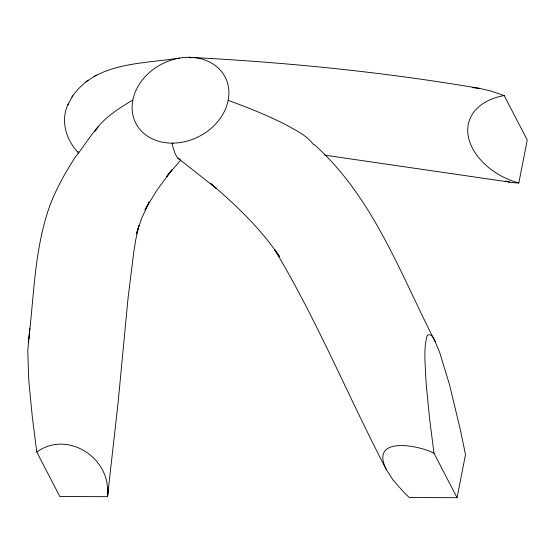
<?xml version="1.0" encoding="UTF-8"?>
<svg xmlns="http://www.w3.org/2000/svg" width="555" height="555" viewBox="0 0 555 555"><rect width="100%" height="100%" fill="white"/><g stroke="black" fill="none" stroke-linecap="round" stroke-linejoin="round"><path stroke-width="0.83" d="M29.824 328.095L27.799 350.302L28.555 376.193A204.358 64.914 -89.8 0 0 29.096 383.783L32.315 416.916L36.79 452.061L59.843 496.545L107.51 496.683L118.028 403.332L128.025 298.403L133.769 252.143L135.815 239.378L138.93 225.607L136.377 233.981L141.428 218.823L149.267 201.888L148.483 203.352M28.249 342.49L28.818 338.543C33.675 297.986 34.459 256.341 46.162 216.963C52.205 195.714 63.117 176.317 74.835 157.738C85.609 144.571 93.892 128.996 106.942 117.792C114.913 110.986 123.779 105.318 132.846 100.08M457.049 497.696L465.472 454.781A681.596 216.505 -89.8 0 0 460.053 428.564L449.529 384.74L439.955 353.306A173.195 55.014 -89.8 0 0 438.332 348.963C435.883 345.293 433.705 332.348 427.669 335.116A10.156 3.226 -89.8 0 0 426.857 336.649C423.493 349.907 425.338 363.844 425.754 377.344A204.358 64.914 -89.8 0 0 426.296 384.934L429.514 418.068L433.989 453.213L457.049 497.696L409.382 497.558A220.3 108.586 11.1 0 1 404.075 492.493L393.113 480.137L386.301 469.509C348.283 396.749 317.078 320.297 274.76 249.861L279.408 256.382C260.572 228.403 235.875 205.086 210.394 183.254L216.568 188.61L177.912 158.147M505.154 181.013A50.269 40.716 -27.4 0 0 518.828 182.963L527.25 140.04L504.19 95.557L490.141 90.763L479.222 88.342C383.179 71.928 286.214 62.285 188.936 57.304A43.234 13.736 -89.8 0 1 189.255 57.401M28.818 338.543L29.124 337.169M68.376 103.799C59.954 120.373 66.17 140.179 78.505 152.93M71.99 97.104C95.176 61.952 142.677 63.985 179.473 58.102M67.696 105.145L72.67 95.758M147.706 204.816L144.973 209.936L156.454 190.844L171.939 169.885M94.87 131.5L98.547 126.207M171.904 169.885L166.576 176.615L180.798 160M36.79 452.061C66.461 430.396 108.614 456.411 107.573 491.633A220.3 108.586 11.1 0 1 107.51 496.683A50.269 40.716 -27.4 0 0 108.225 487.914M94.003 76.548L96.376 75.071M85.734 81.862L88.099 80.385M504.19 95.557C496.031 96.979 487.998 99.872 481.282 104.791A204.358 64.914 -89.8 0 0 478.882 106.706C472.583 112.034 468.288 119.831 467.782 128.122A10.156 3.226 -89.8 0 0 467.719 131.098C467.927 139.666 471.507 147.831 476.467 154.699A173.195 55.014 -89.8 0 0 478.431 157.28C486.451 167.187 497.19 174.749 508.921 179.619A681.596 216.505 -89.8 0 0 518.828 182.956M472.791 87.669L479.222 88.342M324.564 155.143L509.691 182.109M228.174 100.358C247.412 107.406 266.525 114.934 284.819 124.195C294.955 129.898 306.485 134.962 313.519 144.633M433.989 453.213C418.019 444.853 369.54 436.022 386.301 469.509M314.213 144.501C373.3 197.379 400.342 273.83 435.626 342.567M78.484 152.438L77.714 151.286M180.146 159.146A25.35 8.054 -89.8 0 1 177.003 157.169L174.797 152.972L173 147.255A43.234 13.736 -89.8 0 1 172.085 143.135M190.205 57.824A43.234 13.736 -89.8 0 1 190.518 58.011M173.514 143.121A50.269 40.716 -27.4 0 0 225.483 77.776A50.269 40.716 -27.4 0 0 142.531 79.76A50.269 40.716 -27.4 0 0 173.514 143.121"/></g></svg>
